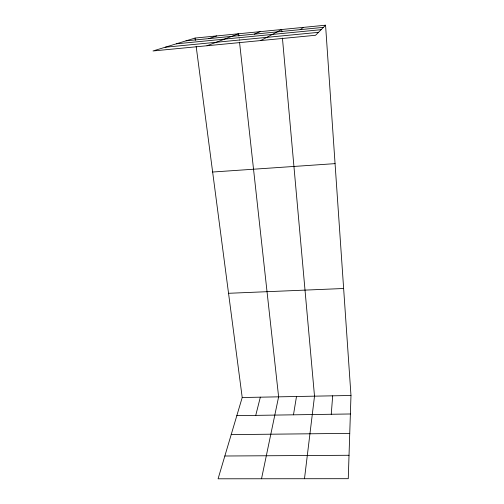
<?xml version="1.0" encoding="UTF-8"?>
<svg xmlns="http://www.w3.org/2000/svg" width="504" height="504" viewBox="0 0 504 504"><rect width="100%" height="100%" fill="white"/><g stroke="black" fill="none" stroke-linecap="round" stroke-linejoin="round"><path stroke-width="0.38" stroke-dasharray="2.52 1.89" d="M239.117 38.386L239.45 41.467"/><path stroke-width="0.76" d="M325.559 25.2L315.573 35.267L153.021 50.967L195.073 38.058L325.559 25.2L350.979 395.483L348.264 478.687L218.081 478.8L242.21 397.517L196.169 46.425M331.254 414.263L332.678 395.829M304.485 478.724L314.515 396.169L282.435 38.084M293.473 414.817L296.497 396.503M261.519 478.762L278.618 396.837L239.539 42.235M255.736 415.378L260.341 397.177M300.163 29.641L303.509 27.374M260.637 40.572L281.673 29.528L281.881 31.859M254.356 34.14L260.039 31.657M206.993 45.757L238.606 33.768L238.858 36.08M208.776 38.613L216.733 35.923M185.989 40.849L323.417 27.361M176.306 43.823L321.124 29.673M165.167 47.237L318.471 32.344M212.638 172.028L335.066 163.63M228.539 293.297L343.634 288.502M242.21 397.517L350.979 395.483M236.823 415.655L350.375 413.979M231.197 434.624L349.745 433.371M224.847 456.007L349.033 455.276M195.073 38.058L195.369 40.345"/></g></svg>
